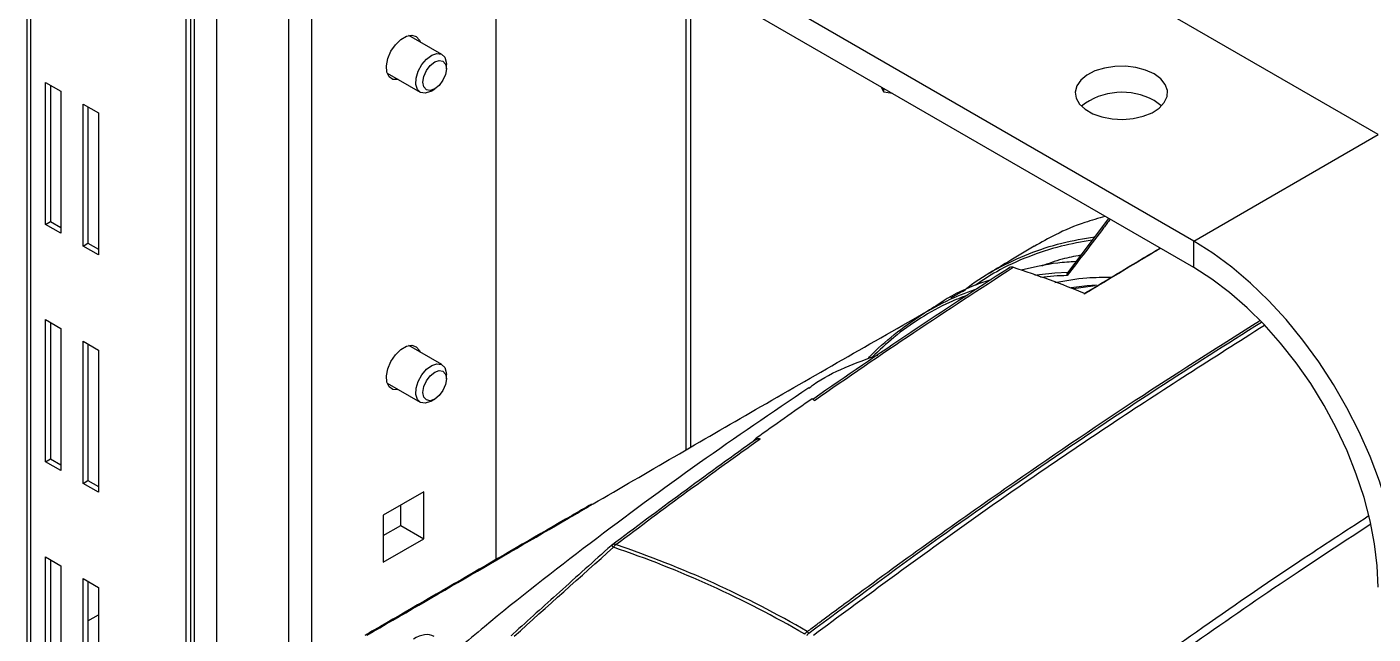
# Model space of a CAD drawing. Extents: x 9.3 to 87.2, y 0.6 to 68.8.
# Drawn here: x 10.03 to 17.77, y 7.61 to 11.1 of the extents above; entities that cross this region are included whole.
import ezdxf

# ---------------------------------------------------------------- set-up
doc = ezdxf.new("R2010")
doc.units = 0
doc.header["$MEASUREMENT"] = 0
doc.layers.add('OBJECT', color=7, linetype='CONTINUOUS')

msp = doc.modelspace()

# ---------------------------------------------------------------- linework, layer by layer
at = {"layer": 'OBJECT'}
for p, q in [((10.0301, 12.5315), (10.0301, 6.9994)), ((10.0506, 12.5029), (10.0506, 6.9709)), ((16.7402, 9.8683), (12.7267, 12.1852)), ((16.7402, 9.7156), (12.7267, 12.0325)), ((12.7267, 12.0323), (12.7267, 8.0376)), ((10.9433, 11.8855), (10.9433, 6.7275)), ((10.9716, 11.9018), (10.9716, 6.7574)), ((10.9928, 11.8406), (10.9928, 6.7756)), ((11.1201, 11.8406), (11.1201, 6.8653)), ((17.8009, 10.4806), (15.6588, 11.7172)), ((11.5338, 11.4964), (11.5338, 7.268)), ((11.666, 11.42), (11.666, 7.2417)), ((13.8213, 8.6681), (13.8213, 11.4006)), ((13.8476, 8.6834), (13.8476, 11.3854)), ((12.4167, 10.9406), (12.2267, 11.0503)), ((12.4426, 10.8591), (12.4426, 10.8834)), ((10.1372, 10.7806), (10.2256, 10.7296)), ((10.1372, 9.9641), (10.1372, 10.7806)), ((10.1655, 10.7643), (10.1655, 9.9804)), ((12.1018, 10.8338), (12.2917, 10.7241)), ((10.2256, 10.7296), (10.2256, 9.9131)), ((12.3542, 10.7303), (12.3752, 10.7425)), ((14.9576, 10.7234), (14.9441, 10.7524)), ((14.9576, 10.7234), (14.9576, 10.7446)), ((15.0079, 10.7156), (14.9576, 10.7234)), ((10.3529, 9.8396), (10.3529, 10.6561)), ((10.3529, 10.6561), (10.4413, 10.6051)), ((10.3812, 10.6398), (10.3812, 9.8559)), ((10.4413, 10.6051), (10.4413, 9.7886)), ((16.7402, 9.8683), (17.8009, 10.4806)), ((16.251, 9.998), (16.0136, 9.6863)), ((10.1372, 9.9641), (10.1655, 9.9804)), ((10.2256, 9.9131), (10.1372, 9.9641)), ((10.1655, 9.9804), (10.2256, 9.9457)), ((10.3529, 9.8396), (10.3812, 9.8559)), ((10.4413, 9.7886), (10.3529, 9.8396)), ((10.3812, 9.8559), (10.4413, 9.8212)), ((16.7402, 9.7156), (16.7402, 9.8683)), ((15.3443, 9.5425), (15.4221, 9.5863)), ((10.1372, 9.417), (10.2256, 9.366)), ((10.1372, 8.6005), (10.1372, 9.417)), ((10.1655, 9.4007), (10.1655, 8.6168)), ((10.2256, 9.366), (10.2256, 8.5494)), ((10.3529, 9.2925), (10.4413, 9.2415)), ((10.3529, 8.476), (10.3529, 9.2925)), ((10.3812, 9.2762), (10.3812, 8.4923)), ((10.4413, 9.2415), (10.4413, 8.4249)), ((12.4167, 9.1581), (12.2267, 9.2678)), ((12.4426, 9.0766), (12.4426, 9.1009)), ((12.1018, 9.0513), (12.2917, 8.9416)), ((12.3542, 8.9478), (12.3752, 8.96)), ((10.1372, 8.6005), (10.1655, 8.6168)), ((10.2256, 8.5494), (10.1372, 8.6005)), ((10.1655, 8.6168), (10.2256, 8.5821)), ((10.3529, 8.476), (10.3812, 8.4923)), ((10.4413, 8.4249), (10.3529, 8.476)), ((10.3812, 8.4923), (10.4413, 8.4576)), ((12.313, 8.4269), (12.0797, 8.2922)), ((12.313, 8.1575), (12.313, 8.4269)), ((12.0797, 8.2922), (12.0797, 8.0228)), ((12.1808, 8.2338), (12.1808, 8.3506)), ((12.0797, 8.1754), (12.1808, 8.2338)), ((12.1808, 8.2338), (12.313, 8.1575)), ((12.0797, 8.0228), (12.313, 8.1575)), ((10.1372, 8.0534), (10.2256, 8.0024)), ((10.1372, 7.2368), (10.1372, 8.0534)), ((10.1655, 8.0371), (10.1655, 7.2532)), ((10.2256, 8.0024), (10.2256, 7.1858)), ((10.3529, 7.9289), (10.4413, 7.8779)), ((10.3529, 7.1123), (10.3529, 7.9289)), ((10.3812, 7.9126), (10.3812, 7.1287)), ((10.4413, 7.8779), (10.4413, 7.0613)), ((10.3812, 7.6862), (10.4413, 7.7209))]:
    msp.add_line(p, q, dxfattribs=at)
at = {"layer": 'OBJECT', "flags": 128}
for points in [[(12.1659, 10.7967), (12.1641, 10.7964), (12.1353, 10.7978), (12.1132, 10.8128), (12.1, 10.8398), (12.0973, 10.8758), (12.1053, 10.9171), (12.1232, 10.959), (12.149, 10.9971), (12.18, 11.0272), (12.2127, 11.0461), (12.2436, 11.0517), (12.2694, 11.0434), (12.2873, 11.0221), (12.2909, 11.0133)], [(12.3542, 10.7303), (12.3503, 10.7282), (12.3203, 10.7186), (12.2945, 10.7227), (12.2758, 10.74), (12.2666, 10.7685), (12.2679, 10.8047), (12.2797, 10.8442), (12.3004, 10.8823), (12.3276, 10.9144), (12.3581, 10.9366), (12.388, 10.9462), (12.388, 10.9462)], [(12.388, 10.9462), (12.4139, 10.9421), (12.4326, 10.9247), (12.4418, 10.8963), (12.4426, 10.8834)], [(12.401, 10.907), (12.4229, 10.9027), (12.4375, 10.8859), (12.4426, 10.8591), (12.4374, 10.8264), (12.4228, 10.7927), (12.401, 10.7632), (12.3752, 10.7424), (12.3494, 10.7335), (12.3276, 10.7378), (12.313, 10.7546), (12.3079, 10.7814), (12.313, 10.8141), (12.3276, 10.8478), (12.3495, 10.8772), (12.3753, 10.898), (12.401, 10.907)], [(16.5122, 10.829), (16.4638, 10.851), (16.4079, 10.8661), (16.3476, 10.8733), (16.2859, 10.8722), (16.2264, 10.863), (16.1721, 10.8461), (16.1261, 10.8225), (16.0907, 10.7933), (16.068, 10.7603), (16.059, 10.725), (16.0644, 10.6896), (16.0838, 10.6558), (16.1162, 10.6255), (16.1597, 10.6004), (16.2122, 10.5817), (16.2707, 10.5705), (16.3321, 10.5674), (16.3931, 10.5725), (16.4504, 10.5857), (16.5009, 10.6061), (16.5419, 10.6327), (16.5712, 10.664), (16.5871, 10.6984), (16.5889, 10.7339), (16.5764, 10.7688), (16.5504, 10.801), (16.5122, 10.829)], [(16.5546, 10.6442), (16.5504, 10.6484), (16.5122, 10.6763)], [(17.9331, 7.8021), (17.928, 7.9321), (17.9128, 8.067), (17.8875, 8.2054), (17.8525, 8.3462), (17.808, 8.4883), (17.7544, 8.6304), (17.6921, 8.7713), (17.6218, 8.9099), (17.5438, 9.0448), (17.4591, 9.175), (17.3682, 9.2994), (17.2719, 9.4169), (17.1711, 9.5265), (17.0666, 9.6272), (16.9594, 9.7183), (16.8503, 9.7988), (16.7402, 9.8683)], [(15.8258, 9.6726), (15.8532, 9.6771), (15.9412, 9.6851), (16.0164, 9.6888), (16.0164, 9.6888), (16.0164, 9.6888)], [(17.8009, 7.8784), (17.7957, 8.0014), (17.7805, 8.1292), (17.7552, 8.2604), (17.7201, 8.3938), (17.6756, 8.5281), (17.6221, 8.6621), (17.5601, 8.7944), (17.4902, 8.9239), (17.4131, 9.0491), (17.3295, 9.169), (17.2402, 9.2823), (17.1461, 9.388), (17.0481, 9.4851), (16.9471, 9.5726), (16.8442, 9.6496), (16.7402, 9.7156)], [(16.1806, 9.6149), (16.1279, 9.6108), (16.0347, 9.5991)], [(16.1731, 9.6105), (16.0912, 9.6003), (16.0491, 9.5931)], [(12.1659, 9.0142), (12.1641, 9.0139), (12.1353, 9.0152), (12.1132, 9.0302), (12.1, 9.0572), (12.0973, 9.0933), (12.1053, 9.1346), (12.1232, 9.1765), (12.149, 9.2146), (12.18, 9.2447), (12.2127, 9.2636), (12.2436, 9.2692), (12.2694, 9.2609), (12.2873, 9.2396), (12.2909, 9.2307)], [(12.3542, 8.9478), (12.3503, 8.9457), (12.3203, 8.936), (12.2945, 8.9402), (12.2758, 8.9575), (12.2666, 8.986), (12.2679, 9.0222), (12.2797, 9.0617), (12.3004, 9.0998), (12.3276, 9.1319), (12.3581, 9.1541), (12.388, 9.1637), (12.388, 9.1637)], [(12.388, 9.1637), (12.4139, 9.1596), (12.4326, 9.1422), (12.4418, 9.1138), (12.4426, 9.1009)], [(12.401, 9.1245), (12.4229, 9.1202), (12.4375, 9.1034), (12.4426, 9.0766), (12.4374, 9.0439), (12.4228, 9.0102), (12.401, 8.9807), (12.3752, 8.9599), (12.3494, 8.951), (12.3276, 8.9553), (12.313, 8.9721), (12.3079, 8.9989), (12.313, 9.0316), (12.3276, 9.0653), (12.3495, 9.0947), (12.3753, 9.1155), (12.401, 9.1245)]]:
    msp.add_lwpolyline(points, dxfattribs=at)
at = {"layer": 'OBJECT'}
for centre, radius, start, end in [((16.3277, 10.3397), 0.3838, 61.28197, 127.48308), ((13.4321, 8.0748), 0.06, 127.03316, 131.73229), ((13.3156, 8.0322), 0.1161, 41.04474, 48.7876), ((13.4074, 8.1034), 0.0224, 64.36607, 120.55262), ((13.4592, 8.0711), 0.0673, 128.79563, 146.32293), ((11.4634, 2.3676), 6.0597, 59.8922, 71.33031), ((11.4754, 2.3771), 6.0656, 59.89207, 71.3303), ((14.5088, 7.6092), 0.0178, 11.78503, 58.52409)]:
    msp.add_arc(centre, radius, start, end, dxfattribs=at)
msp.add_ellipse((12.2525, 7.3761), major_axis=(0.1167, 0.2212), ratio=0.550194, start_param=6.262172, end_param=7.047488, dxfattribs=at)
for points, knots in [([(16.2311, 10.0095), (16.1918, 9.9986), (16.0929, 9.9712), (15.9568, 9.9137), (15.8639, 9.8608), (15.8237, 9.838)], [0, 0, 0, 0, 0.27172, 0.684571, 1, 1, 1, 1]), ([(16.2592, 9.9932), (16.2469, 9.977), (16.165, 9.8694), (16.0829, 9.7616), (16.0132, 9.6701)], [0, 0, 0, 0, 0.150876, 1, 1, 1, 1]), ([(15.4116, 9.5777), (15.4221, 9.5865), (15.4838, 9.638), (15.6095, 9.7129), (15.7891, 9.7982), (15.9762, 9.86), (16.1078, 9.8826), (16.1714, 9.8935)], [0, 0, 0, 0, 0.049542, 0.29204, 0.534538, 0.774777, 1, 1, 1, 1]), ([(16.156, 9.8733), (16.0959, 9.863), (15.9681, 9.8411), (15.7852, 9.7794), (15.6205, 9.7054), (15.5257, 9.6419), (15.4858, 9.6153)], [0, 0, 0, 0, 0.244605, 0.520077, 0.798135, 1, 1, 1, 1]), ([(15.8233, 9.8388), (15.7722, 9.8084), (15.6818, 9.7546), (15.5923, 9.7004), (15.5532, 9.6768)], [0, 0, 0, 0, 0.563974, 1, 1, 1, 1]), ([(16.0901, 9.7866), (16.0542, 9.78), (15.9761, 9.7656), (15.9042, 9.7387), (15.8652, 9.7241)], [0, 0, 0, 0, 0.458491, 1, 1, 1, 1]), ([(16.1084, 9.5648), (16.2231, 9.6341), (16.3698, 9.7226), (16.5148, 9.8088), (16.5463, 9.8275)], [0, 0, 0, 0, 0.782495, 1, 1, 1, 1]), ([(16.549, 9.8259), (16.5191, 9.8081), (16.3757, 9.723), (16.2308, 9.6355), (16.1162, 9.5662)], [0, 0, 0, 0, 0.209108, 1, 1, 1, 1]), ([(15.7025, 9.7176), (15.6996, 9.7185), (15.6967, 9.7191), (15.6913, 9.7194), (15.6887, 9.7192), (15.6815, 9.7175), (15.6775, 9.7149), (15.6746, 9.7108)], [0, 0, 0, 0, 0.25, 0.25, 0.5, 0.5, 1, 1, 1, 1]), ([(16.0624, 9.7504), (16.0275, 9.7482), (15.9186, 9.7415), (15.8167, 9.7175), (15.7474, 9.7012)], [0, 0, 0, 0, 0.320774, 1, 1, 1, 1]), ([(16.0137, 9.6862), (16.0136, 9.6861), (16.0126, 9.6851), (16.0115, 9.6821), (16.011, 9.6774), (16.0118, 9.6733), (16.0128, 9.6709), (16.0131, 9.6702), (16.0132, 9.6701)], [0, 0, 0, 0, 0.020395, 0.29373, 0.572497, 0.861439, 0.988146, 1, 1, 1, 1]), ([(15.5751, 9.6465), (15.5427, 9.6357), (15.437, 9.6003), (15.3362, 9.5505), (15.2727, 9.5046), (15.2715, 9.5037)], [0, 0, 0, 0, 0.301521, 0.986543, 1, 1, 1, 1]), ([(16.0132, 9.6701), (15.9872, 9.6692), (15.9358, 9.6673), (15.8857, 9.6622), (15.8609, 9.6597)], [0, 0, 0, 0, 0.505126, 1, 1, 1, 1]), ([(15.9422, 9.6301), (16.0026, 9.6414), (16.1074, 9.661), (16.2199, 9.6606), (16.2675, 9.6605)], [0, 0, 0, 0, 0.576206, 1, 1, 1, 1]), ([(14.8663, 9.1918), (14.8696, 9.1953), (14.9171, 9.2469), (15.0169, 9.3347), (15.1714, 9.446), (15.3325, 9.5357), (15.4468, 9.5778), (15.5011, 9.5978)], [0, 0, 0, 0, 0.018604, 0.267035, 0.516663, 0.77, 1, 1, 1, 1]), ([(15.4386, 9.5566), (15.4042, 9.5438), (15.3101, 9.5086), (15.1689, 9.4277), (15.0196, 9.3236), (14.9325, 9.2404), (14.8918, 9.2015)], [0, 0, 0, 0, 0.16857, 0.461489, 0.748698, 1, 1, 1, 1]), ([(13.286, 8.3575), (13.5975, 8.5388), (14.244, 8.9151), (14.8891, 9.2833), (15.2234, 9.4741)], [0, 0, 0, 0, 0.481895, 1, 1, 1, 1]), ([(15.2713, 9.504), (15.2546, 9.4936), (15.2225, 9.4736), (15.1905, 9.4536), (15.1752, 9.444)], [0, 0, 0, 0, 0.5215459, 1, 1, 1, 1]), ([(14.5181, 7.6244), (14.5227, 7.6279), (14.5461, 7.6454), (14.644, 7.7186), (15.0361, 8.0094), (15.6566, 8.4519), (16.4263, 8.9729), (16.8965, 9.27), (17.1195, 9.4108)], [0, 0, 0, 0, 0.00541, 0.027048, 0.113604, 0.459881, 0.743886, 1, 1, 1, 1]), ([(17.1299, 9.4008), (16.9298, 9.2746), (16.5065, 9.0076), (15.8606, 8.5736), (15.1922, 8.1064), (14.7482, 7.7773), (14.5262, 7.6128)], [0, 0, 0, 0, 0.229579, 0.48586, 0.74293, 1, 1, 1, 1]), ([(14.5535, 7.604), (14.8377, 7.8137), (15.4065, 8.2333), (16.2715, 8.8289), (16.8525, 9.1979), (17.1466, 9.3846)], [0, 0, 0, 0, 0.330352, 0.661122, 1, 1, 1, 1]), ([(14.5278, 9.0237), (14.536, 9.0299), (14.5995, 9.0778), (14.7302, 9.1442), (14.8599, 9.1907), (14.9231, 9.2135)], [0, 0, 0, 0, 0.070418, 0.546061, 1, 1, 1, 1]), ([(14.527, 9.025), (14.3159, 8.8822), (13.8863, 8.5916), (13.2667, 8.1321), (12.8072, 7.7756), (12.5633, 7.5694), (12.5146, 7.5282)], [0, 0, 0, 0, 0.300618, 0.611864, 0.922499, 1, 1, 1, 1]), ([(14.5588, 8.9519), (14.5566, 8.9538), (14.5552, 8.9554), (14.5531, 8.9581), (14.5526, 8.9592), (14.5521, 8.9617), (14.5532, 8.9623), (14.5553, 8.962)], [0, 0, 0, 0, 0.25, 0.25, 0.5, 0.5, 1, 1, 1, 1]), ([(14.2002, 8.7117), (14.2069, 8.7182), (14.2142, 8.7236), (14.2265, 8.7294), (14.2307, 8.7309), (14.2392, 8.7327), (14.2436, 8.7331), (14.2478, 8.7327)], [0, 0, 0, 0, 0.5, 0.5, 0.75, 0.75, 1, 1, 1, 1]), ([(13.2776, 8.3564), (13.2394, 8.3343), (12.8214, 8.0924), (12.3897, 7.8413), (11.9918, 7.6125), (11.9736, 7.602)], [0, 0, 0, 0, 0.0875874, 0.9581605, 1, 1, 1, 1]), ([(11.9844, 7.6025), (12.3833, 7.8339), (12.8164, 8.0851), (13.2517, 8.3376), (13.286, 8.3575)], [0, 0, 0, 0, 0.92121, 1, 1, 1, 1]), ([(15.6616, 6.8278), (15.8435, 6.9637), (16.2075, 7.2354), (16.7707, 7.6359), (17.2832, 7.9886), (17.6133, 8.203), (17.7445, 8.2883)], [0, 0, 0, 0, 0.263268, 0.526678, 0.811838, 1, 1, 1, 1]), ([(17.7556, 8.2388), (17.6173, 8.1486), (17.2935, 7.9374), (16.7875, 7.5892), (16.2378, 7.1984), (15.874, 6.9271), (15.6921, 6.7914)], [0, 0, 0, 0, 0.200182, 0.468717, 0.734287, 1, 1, 1, 1]), ([(13.3922, 8.1195), (13.3913, 8.1188), (13.291, 8.0297), (13.1914, 7.9396), (13.0927, 7.8503)], [0, 0, 0, 0, 0.008347, 1, 1, 1, 1]), ([(13.0927, 7.8503), (13.0039, 7.7707), (12.9106, 7.6872), (12.8179, 7.6029), (12.8134, 7.5989)], [0, 0, 0, 0, 0.952148, 1, 1, 1, 1])]:
    msp.add_open_spline(points, degree=3, knots=knots, dxfattribs=at)
for points in [[(15.6746, 9.7108), (15.3007, 9.471), (14.9278, 9.2213), (14.5553, 8.962)], [(14.5588, 8.9519), (14.9395, 9.2173), (15.3205, 9.4726), (15.7025, 9.7176)], [(15.7025, 9.7176), (15.8405, 9.674), (15.9783, 9.6234), (16.1162, 9.5662)], [(14.5467, 8.9623), (14.4392, 8.8873), (14.3317, 8.8116), (14.2244, 8.735)], [(14.5467, 8.9623), (14.5499, 8.9625), (14.5528, 8.9624), (14.5553, 8.962)], [(14.5588, 8.9519), (14.5548, 8.9554), (14.5508, 8.9588), (14.5467, 8.9623)], [(14.2002, 8.7117), (13.9304, 8.5191), (13.6611, 8.3215), (13.3925, 8.1189)], [(13.4171, 8.1236), (13.6933, 8.3319), (13.9703, 8.535), (14.2478, 8.7327)], [(14.2002, 8.7117), (14.2081, 8.7194), (14.2162, 8.7272), (14.2244, 8.735)], [(14.2244, 8.735), (14.2322, 8.7342), (14.24, 8.7335), (14.2478, 8.7327)], [(12.8326, 7.5968), (13.0222, 7.7681), (13.2123, 7.9387), (13.4032, 8.1084)], [(14.5032, 7.6098), (14.5078, 7.6155), (14.5128, 7.6204), (14.5181, 7.6244)], [(14.5262, 7.6128), (14.5218, 7.6095), (14.5177, 7.6054), (14.5138, 7.6006)]]:
    msp.add_open_spline(points, degree=3, dxfattribs=at)

doc.saveas('drawing.dxf')
